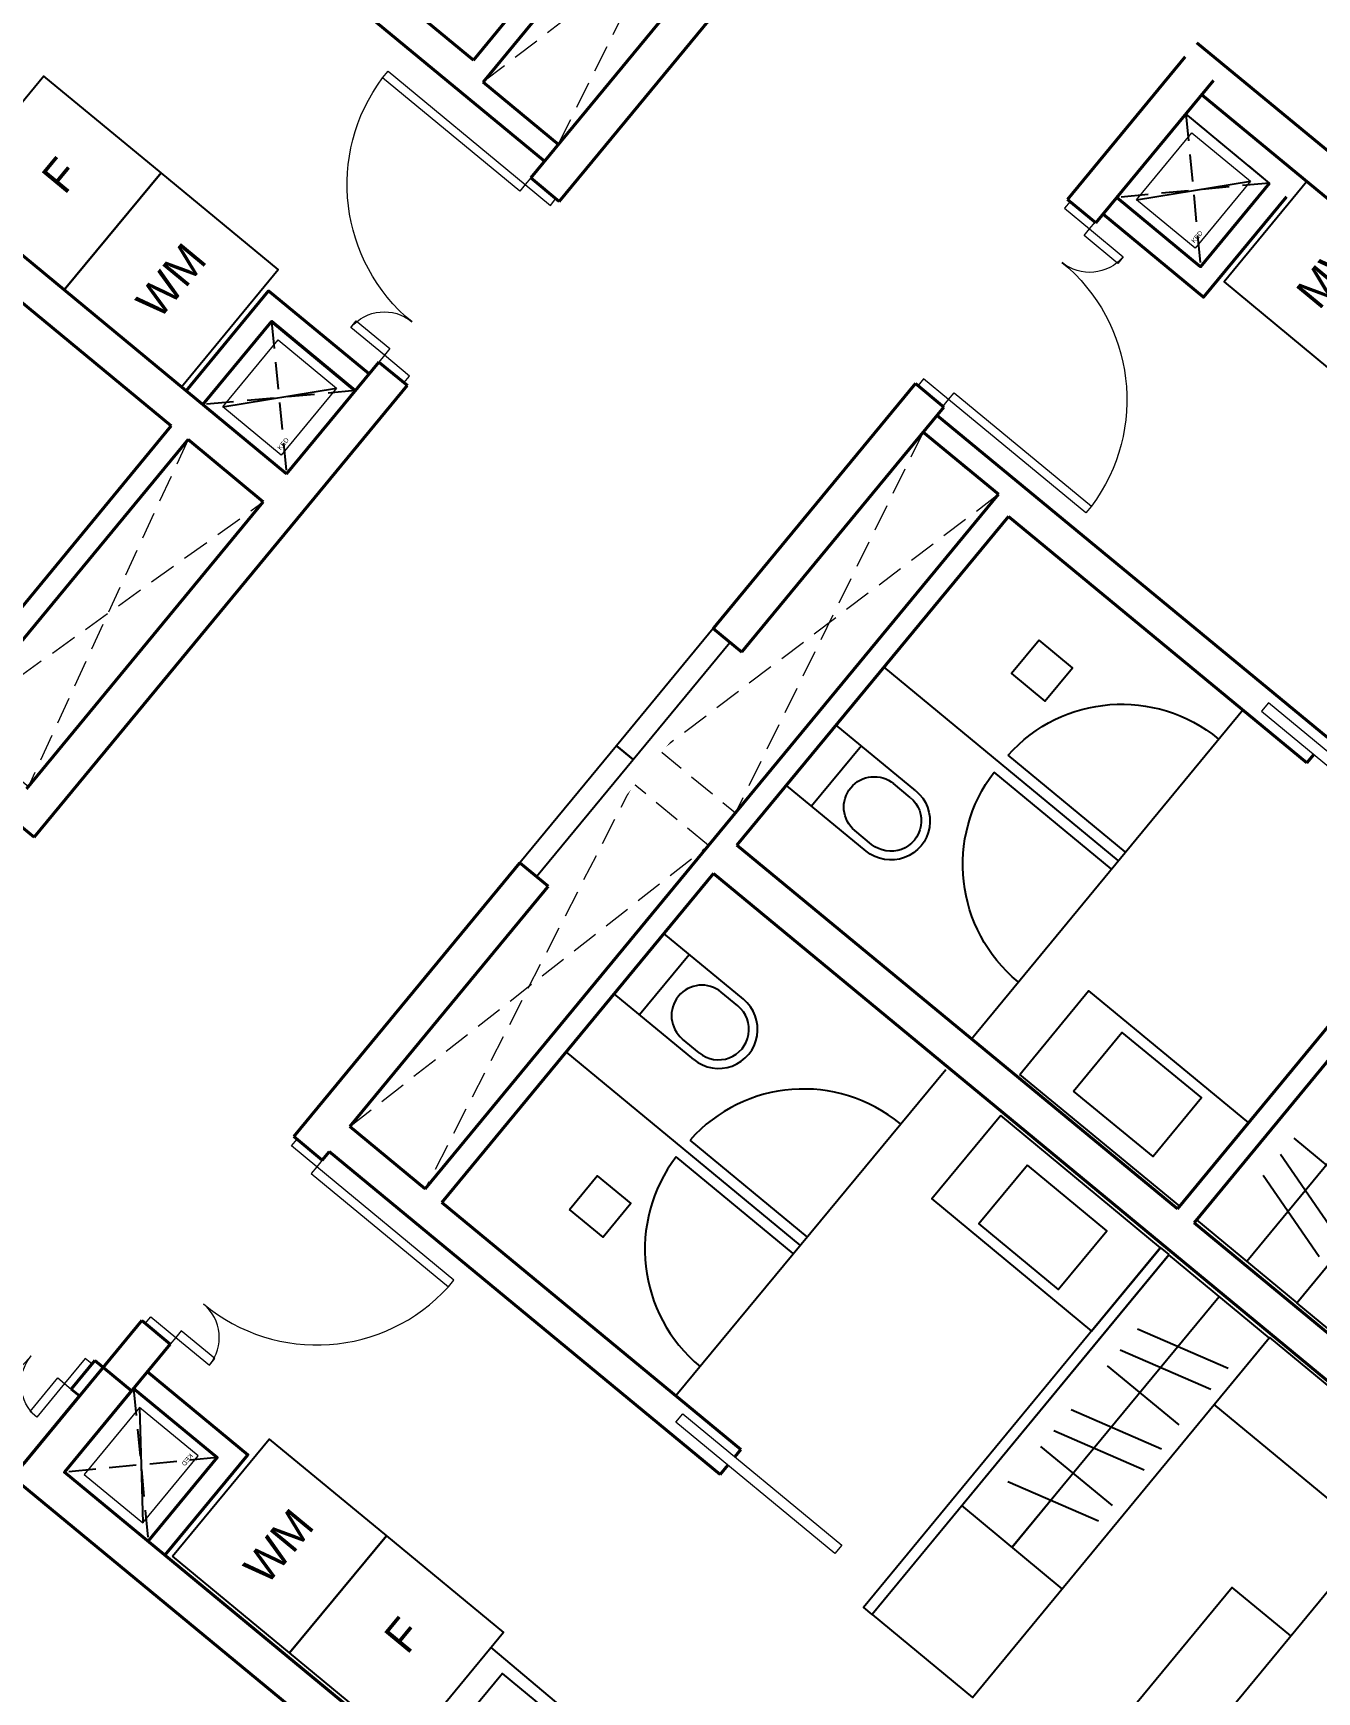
# Model space of a CAD drawing. Header units: millimetres. Extents: x -361702973 to 361248309, y -278557090 to 278849308.
# Drawn here: x 70681 to 76596, y 76358 to 83999 of the extents above; entities that cross this region are included whole.
import ezdxf

# ---------------------------------------------------------------- set-up
doc = ezdxf.new("R2010")
doc.units = ezdxf.units.MM
doc.header["$MEASUREMENT"] = 0
doc.set_wipeout_variables(frame=1)
doc.linetypes.add('HIDDEN', pattern=[0.375, 0.25, -0.125])
for name, color, linetype in [('A-ANNO-DIMS', 50, 'Continuous'), ('A-ANNO-ROOM', 50, 'Continuous'), ('A-FLOR-STRS', 1, 'Continuous'), ('A-FURNITURE', 251, 'Continuous'), ('A-UNIT', 1, 'Continuous'), ('IDEA - dim', 251, 'Continuous'), ('KT-Net manh', 139, 'Continuous'), ('MEP-M-DUCT-15', 6, 'Continuous'), ('MEP-M-DUCT-25', 7, 'Continuous'), ('SPE-MEP-General', 170, 'Continuous'), ('trục hút mùi', 21, 'Continuous')]:
    doc.layers.add(name, color=color, linetype=linetype)
for name, color, linetype, lineweight in [('KT-lomo nuoc', 3, 'HIDDEN', 5), ('KT-Net cat', 1, 'Continuous', 40), ('KT-Net cua', 87, 'Continuous', 9), ('SPE-MEP-HVAC', 140, 'Continuous', 0), ('SPE-MEP-M-WALL OPENING', 81, 'Continuous', 0)]:
    doc.layers.add(name, color=color, linetype=linetype, lineweight=lineweight)
doc.styles.add('220126_HDN_HBA typical plan$0$210902_YS plan 330pm ver13$0$01 Level 1$0$CENTURY GOTHIC', font='GOTHIC.TTF')
doc.styles.add('220126_HDN_HBA typical plan$0$211210_HDN_HBA_TYPICAL PLAN CORE OPT 1$0$HBA-Text', font='GOTHIC.TTF')
doc.styles.get("Standard").update_dxf_attribs({"font": 'arial.ttf'})

# ---------------------------------------------------------------- blocks, each defined once
blk = doc.blocks.new('A$C21AF0CCA')
at = {"layer": 'A-ANNO-ROOM', "insert": (1197.56892258345, 814.6835720778872), "char_height": 600, "attachment_point": 2, "rotation": 0.10542954816276216, "style": '220126_HDN_HBA typical plan$0$211210_HDN_HBA_TYPICAL PLAN CORE OPT 1$0$HBA-Text'}
blk.add_mtext_dynamic_manual_height_columns('A2a+', width=722857412.8743668, gutter_width=9765.624999999996, heights=[0], dxfattribs=at)
blk = doc.blocks.new('*U325')
at = {"layer": 'KT-lomo nuoc', "ltscale": 500}
for p, q in [((286.5388147618742, 346.9712609546762), (1310.815441359839, -1082.489263930531)), ((1597.354256121714, -735.508705923516), (1.734723475976807e-18, -0.009297052340116354))]:
    blk.add_line(p, q, dxfattribs=at)
blk.add_lwpolyline([(286.5388147618742, 346.9712609546762), (1597.354256121714, -735.508705923516), (1310.815441359839, -1082.489263930531), (1.734723475976807e-18, -0.009297052340116354)], close=True, dxfattribs=at)
blk = doc.blocks.new('EEWQEQEWQE')
at = {"layer": 'KT-Net cat'}
for p, q in [((2157956.125768435, -1819457.601133068, 1.52785698232679e-08), (2157956.116777371, -1827379.845357071, 1.527856931312368e-08)), ((2156141.997408668, -1827379.844898239, 1.660053915393588e-08), (2157956.116777371, -1827379.845357071, 1.660053929537682e-08)), ((2156241.997383375, -1827479.844923531, 1.660053915529113e-08), (2157956.116663879, -1827479.84535707, 1.660053928893259e-08)), ((2157956.116663879, -1827479.84535707, 1.527856930667945e-08), (2157956.116153168, -1827929.84535707, 1.527856927770415e-08)), ((2156092.98929097, -1827929.844885844, 1.66005391147013e-08), (2156092.978474443, -1828100.020747343, 7.86779265553956e-09)), ((2156241.99726956, -1827929.844923531, 1.660053912631582e-08), (2157956.116153168, -1827929.84535707, 1.666628604497413e-08)), ((2158041.375783846, -1828100.144589173), (2156092.978474443, -1828100.020747343, 7.867792655532783e-09))]:
    blk.add_line(p, q, dxfattribs=at)
at = {"layer": 'KT-lomo nuoc', "linetype": 'HIDDEN', "xscale": -0.9999999999999999, "rotation": 320.4521013224544}
blk.add_blockref('*U325', (2157956.116153168, -1827929.84535707, 1.666628604497413e-08), dxfattribs=at)
blk = doc.blocks.new('*U28')
at = {"color": 0}
for points in [[(-1100, -150), (-1100, 0), (-1060, 0), (-1060, -150)], [(-40, -150), (-40, 0), (0, 0), (0, -150)], [(-1020, -150), (-1060, -150), (-1060, -350.9565185792744), (-1020, -350.9565185792744)], [(-40, -150), (-80, -150), (-80, -970), (-40, -970)]]:
    blk.add_lwpolyline(points, close=True, dxfattribs=at)
for centre, radius, start, end in [((-1060.538708044109, -150.4191404617477), 200.5381016879552, 270.1539145637665, 0.05069369801717966), ((-41.53932015914406, -152.4398411269907), 818.4643164306439, 179.8292010983319, 267.3066065333389)]:
    blk.add_arc(centre, radius, start, end, dxfattribs=at)
blk = doc.blocks.new('Condo-2BR corner 2')
at = {"layer": 'KT-Net cat'}
for p, q in [((-8451.368695830868, -199.9765374734525), (-8501.364204146172, -199.9756290093319)), ((-8451.368695830897, -199.9765374734889), (-8451.358503447525, -369.9776840362501))]:
    blk.add_line(p, q, dxfattribs=at)
at = {"layer": 'KT-Net cat', "elevation": 1.655654810141796e-08}
blk.add_lwpolyline([(-8501.364204146172, -199.9756290093319), (-8501.373716370523, 285.1521434799834), (-17401.34717227634, 284.9999906503108), (-17401.34897449086, 114.9999905889672), (-8671.371177292109, 115.3875224804324), (-8671.36460769907, -369.9738304328312), (-8451.358503447525, -369.9776840362501)], dxfattribs=at)
at = {"layer": 'KT-Net cua', "xscale": -0.9999999999999992, "rotation": 179.9999999999998}
blk.add_blockref('*U28', (-7351.364199428557, -349.9730863234545), dxfattribs=at)
blk = doc.blocks.new('qweewe')
for p, q in [((-226617.649540008, -3043559.718917042, 0.0008727778800783348), (-226617.6495399146, -3043199.718917044, 0.0008727778800783348)), ((-226142.6495399146, -3043199.718917163, 0.0008727778800783348), (-226617.6495399146, -3043199.718917044, 0.0008727778800783348)), ((-226467.6495400079, -3043559.718917079, 0.0008727778800783348), (-226467.6495399145, -3043199.718917081, 0.0008727778800783348)), ((-226142.649539925, -3043239.718917165, 0.0008727778800783348), (-226242.649539925, -3043239.718917139, 0.0008727778800783348)), ((-226142.6495399976, -3043519.718917165, 0.0008727778800783348), (-226242.6495399976, -3043519.718917141, 0.0008727778800783348)), ((-226142.649540008, -3043559.718917165, 0.0008727778800783348), (-226617.649540008, -3043559.718917042, 0.0008727778800783348))]:
    blk.add_line(p, q)
for centre, radius, start, end in [((-226242.6495399613, -3043379.718917141, 0.0008727778800783348), 139.9999999999927, 89.99999998332474, 269.9999999833247), ((-226142.6495399613, -3043379.718917165, 0.0008727778800783348), 179.9999999999927, 269.9999999833247, 89.99999998332474), ((-226142.6495399613, -3043379.718917165, 0.0008727778800783348), 139.9999999999927, 269.9999999833247, 89.99999998332474)]:
    blk.add_arc(centre, radius, start, end)
blk = doc.blocks.new('BEDH-1')
for p, q in [((475, -1.054711873393899e-13), (-475, 1.054711873393899e-13)), ((-475, 1.054711873393899e-13), (-475.0000000000002, -1050)), ((-381.8394731497392, -27.72451273631296), (-381.8394731497393, -215.2726866770535)), ((-20.94842891092413, -27.72451273631304), (-381.8394731497392, -27.72451273631296)), ((-20.94842891092416, -169.6087834425271), (-20.94842891092413, -27.72451273631304)), ((379.7956140944734, -27.72451273631313), (52.11540216114371, -27.72451273631306)), ((52.11540216114371, -27.72451273631306), (52.11540216114368, -169.6087834425271)), ((379.7956140944734, -169.6087834425271), (379.7956140944734, -27.72451273631313)), ((474.9999999999998, -1050), (475, -1.054711873393899e-13)), ((-162.6479800441303, -169.608783442527), (-475.0000000000001, -498.4003835124894)), ((474.9999999999999, -169.6087834425272), (-162.6479800441303, -169.608783442527)), ((-162.6479800441303, -169.608783442527), (-162.6479800441303, -498.4003835124894)), ((-206.9290897110478, -215.2726866770535), (-381.8394731497393, -215.2726866770535)), ((-475.0000000000001, -498.4003835124894), (-162.6479800441303, -498.4003835124894)), ((-475.0000000000002, -1050), (474.9999999999998, -1050))]:
    blk.add_line(p, q)
blk = doc.blocks.new('*U320')
at = {"layer": 'KT-lomo nuoc', "ltscale": 500}
for p, q in [((286.5388147618742, 346.9712609546762), (1580.689208698629, -1305.3527865231)), ((1867.228023460504, -958.3722285160849), (1.734723475976807e-18, -0.009297052340116354))]:
    blk.add_line(p, q, dxfattribs=at)
blk.add_lwpolyline([(286.5388147618742, 346.9712609546762), (1867.228023460504, -958.3722285160849), (1580.689208698629, -1305.3527865231), (1.734723475976807e-18, -0.009297052340116354)], close=True, dxfattribs=at)
blk = doc.blocks.new('Studio 3')
at = {"layer": 'A-FURNITURE'}
for p, q in [((3639.000069252943, 1079.828248374048, -0.05237326279901584), (2560.658250161039, 1970.455550737563, 0.02214853821325413)), ((4309.334154955839, 1887.616834864952, 0.01747650434330921), (3065.887461857666, 385.932748776162, -0.0238340840388746)), ((3670.389756744524, 1118.908909873571, 0.004673047177861271), (3130.998224044015, 1564.365725346492, 0.004673047177861271)), ((3606.712445333396, 1041.80378675391, 0.00466843577380938), (3067.32091263475, 1487.260602230788, 0.00466843577380938)), ((4614.310725038871, -310.9880377618829, 0.0547902118369289), (5568.706716535613, 843.974341165158, 0.05479021183692888)), ((5193.431776342914, 694.6634640828706, -0.09507556690104277), (5610.194782050326, 513.200661516632, -0.0950755669010428)), ((5113.529430631548, 597.9164823652245, -0.09507556690104277), (5530.292436331511, 416.4536797996843, -0.09507556690104277)), ((5052.915433498099, 524.5241279905895, -0.0950755669010428), (5383.102954564616, 251.8256211053813, -0.0950755669010428)), ((4886.52457710728, 323.0555353498785, -0.09507556690104277), (5303.287582812831, 141.5927327822428, -0.09507556690104277)), ((4746.008234258741, 152.9161992612062, -0.09507556690104277), (5076.19575532712, -119.7823076263303, -0.09507556690104277)), ((4806.622231390327, 226.3085536356084, -0.0950755669010428), (5223.385237095878, 44.84575106785633, -0.09507556690104277)), ((4595.478364080191, -8.968575864215381, -0.0950755669010428), (5012.241369774565, -190.4313784288242, -0.0950755669010428)), ((4614.623355777934, -311.2462328688707, 0.05479021183696112), (4870.742954228073, -1.130852482630871, 0.05479021183692888)), ((4845.930675396696, -502.2780502284877, 0.05479021183692888), (4382.690774682909, -119.6980252977228, 0.05479021183692888)), ((3598.069056417793, -1934.705516425194, 0.07198126380273795), (2214.108562774956, -773.5803380280267, 0.0004487825422765379))]:
    blk.add_line(p, q, dxfattribs=at)
for points in [[(4563.358570473269, 1677.827916912152), (4244.973420986906, 1293.594651180203), (4980.798263380304, 684.3060694853775), (5299.183412862942, 1068.539335215581)], [(4685.04902276583, 1448.548982180771), (4461.808229302987, 1178.987211495638), (4827.642060764134, 876.017563384492), (5050.882854221389, 1145.579334073002)], [(5337.872326498851, 1036.865778874257), (5299.320299394429, 1068.705081726424), (3930.211059024557, -589.0553597592516), (3968.763086130843, -620.8946626099059)]]:
    blk.add_lwpolyline(points, close=True, dxfattribs=at)
for points, elevation in [([(2575.759994886612, 1244.63325572398), (2703.117206286435, 1398.841364149353), (2857.325314713438, 1271.484152745572), (2729.96810330989, 1117.276044321479)], -0.002352590581706358), ([(5337.395926410332, 1035.011564167449), (3969.380158731714, -621.4017503722571), (4432.001738986, -1003.476196390111), (5800.017506664619, 652.9371181563474)], 0.05479021183692888), ([(6533.669431677088, 49.3713756124489), (6278.953421315178, -259.0435301107354), (5546.452475808561, 345.9161626884015), (5801.168486166745, 654.331068401807)], 0.05479021183692888), ([(746.0522907692939, -352.6083440365037), (1191.802530677989, 187.120035445434), (1731.530910162255, -258.6302044636104), (1285.78067025356, -798.3585839455482)], -0.04131058838218386), ([(1285.78067025356, -798.358583947178), (1731.530910162255, -258.6302044626791), (2271.259289646521, -704.3804443717236), (1825.509049734101, -1244.108823853894)], -0.04131058838218381)]:
    blk.add_lwpolyline(points, close=True, dxfattribs=dict(at, elevation=elevation))
at = {"layer": 'A-FURNITURE', "elevation": 0.05479021183692888}
blk.add_lwpolyline([(5898.907019326463, -719.2087733448716), (5629.042828869075, -496.333654255257), (4482.827931439504, -1884.20663436281), (6487.533346181735, -3539.850376101676), (7633.748243613169, -2151.977395993774), (7363.884053235874, -1929.10227697168)], dxfattribs=at)
at = {"layer": 'A-FURNITURE', "ltscale": 5, "elevation": 0.0002401809566752178}
blk.add_lwpolyline([(2399.383223701268, -1690.539050860563), (2736.879833919927, -1281.88756353769), (2266.545103225857, -893.4480687598698), (1929.048493007198, -1302.099556082743)], close=True, dxfattribs=at)
at = {"layer": 'A-FURNITURE'}
for centre, start, end in [((3654.470428889414, 1099.632629096042, 0.004673047177861271), 50.4483825033746, 138.401669530761), ((3622.631773680245, 1061.080068178941, 0.004668435773809378), 142.4950957509348, 230.4483825033745)]:
    blk.add_arc(centre, 699.9999999999998, start, end, dxfattribs=at)
at = {"layer": 'KT-Net cat'}
for p, q in [((2868.94359372012, 3207.493818043207, -4.846186035671921e-09), (1563.478012627893, 1626.71612120379, -4.846186195523979e-09)), ((3238.899279261997, 2791.732118586369, -4.846186077718637e-09), (1987.553291492601, 1276.487398890022, -4.846186230936732e-09)), ((10471.49907322574, -3181.220379230916, -4.846186681700561e-09), (3238.899279261997, 2791.732118586369, -4.846186077718637e-09)), ((1563.184794185596, 1626.958279908926, -4.846186195496874e-09), (1910.448695335392, 1340.165348401584, -4.846186224499282e-09)), ((1436.137242771365, 1472.520214545599, -4.846186211116162e-09), (1305.060322063626, 1580.773866444884, -4.84618620016572e-09)), ((1467.844720220222, 1510.914542132756, -4.846186207233362e-09), (1436.137242771365, 1472.520214545599, -4.846186211116162e-09)), ((3268.984307954408, 23.65806866396451, -4.846186357625756e-09), (1467.809767010331, 1510.943404075515, -4.846186207226586e-09)), ((1987.553291492601, 1276.487398890022, -4.846186230936732e-09), (3364.502216449007, 139.3141499096528, -4.846186345929925e-09)), ((604.6428063772619, 732.5903344614198, -4.846186285932888e-09), (63.46835445234319, 77.28657456714427, -4.846186352197969e-09)), ((735.722896776977, 624.3340627001016, -4.84618629688333e-09), (604.6428063772619, 732.5903344614198, -4.846186285932888e-09)), ((735.722354864818, 624.3399212137447, -4.84618629688333e-09), (248.5367587653454, 34.41082948603434, -4.846186356534778e-09)), ((3364.502216449007, 139.3141499096528, -0.04131058838218381), (3336.804922054347, 105.778610687179, -0.04131058838218381)), ((248.5367587653454, 34.41082948603434, -4.846186356534778e-09), (6975.983189928287, -5522.444708058261, -4.846186918442883e-09)), ((3304.965619201597, 67.22658358089393, -0.04131058838218397), (3268.984307954408, 23.65806866396451, -0.04131058838218397))]:
    blk.add_line(p, q, dxfattribs=at)
for points, elevation in [([(2737.864045232593, 3315.744231290882), (1305.060349900858, 1580.773843458446)], -4.890126305617718e-09), ([(3215.918869128422, 2920.948606505233), (1910.448695335392, 1340.165348401584)], -4.890126329947906e-09)]:
    blk.add_lwpolyline(points, dxfattribs=dict(at, elevation=elevation))
at = {"layer": 'KT-Net cua', "elevation": -0.0513650222644828}
blk.add_lwpolyline([(3065.438862112176, 265.0466603007517), (3097.278164963063, 303.5986874082009), (3829.76667998248, -301.3480667602853), (3797.927377127868, -339.9000938627287)], close=True, dxfattribs=at)
at = {"layer": 'A-FURNITURE', "rotation": 320.4483825675622}
blk.add_blockref('qweewe', (2115572.35853327, 2204674.365775432, -0.0008727827260107221), dxfattribs=at)
at = {"layer": 'A-FURNITURE', "xscale": -2, "yscale": 2, "zscale": 2, "rotation": 320.4470323173974}
blk.add_blockref('BEDH-1', (7266.153680991381, -555.5810563538689, 0.05479021183692888), dxfattribs=at)
at = {"layer": 'KT-lomo nuoc', "linetype": 'HIDDEN', "xscale": -0.9999999999999999, "rotation": 10.89765347559021}
blk.add_blockref('*U320', (3215.918869128422, 2920.948606505233, -4.890126170100036e-09), dxfattribs=at)
at = {"layer": 'KT-Net cua', "rotation": 50.44742079276701}
blk.add_blockref('*U28', (1320.481161453237, 1568.038123097562, -4.846155253986398e-09), dxfattribs=at)
at = {"layer": 'A-FURNITURE', "char_height": 149.9999999999999, "width": 310.8634934604632, "attachment_point": 4, "rotation": 50.447420792767, "style": '220126_HDN_HBA typical plan$0$210902_YS plan 330pm ver13$0$01 Level 1$0$CENTURY GOTHIC'}
for s, insert in [('WM', (1121.600974509493, -444.3689576538745, 0.0004487825422765033)), ('F', (1769.287062929943, -762.7783173474018, 0.04175937092446036))]:
    blk.add_mtext(s, dxfattribs=dict(at, insert=insert))
blk = doc.blocks.new('condotel studio')
at = {"layer": 'KT-Net cat'}
blk.add_line((-42950.50387506986, 13507.98177930342, -0.04131057662784982), (-42950.50387507548, 3407.981778516885, -0.04131057662785046), dxfattribs=at)
blk = doc.blocks.new('*U318')
at = {"layer": 'KT-lomo nuoc', "ltscale": 500}
for p, q in [((1209.830551216802, 1465.019725643951), (346.9805580070166, -286.5481118142145)), ((1556.811109223819, 1178.480910882076), (1.734723475976807e-18, -0.009297052340116354))]:
    blk.add_line(p, q, dxfattribs=at)
blk.add_lwpolyline([(1209.830551216802, 1465.019725643951), (1556.811109223819, 1178.480910882076), (346.9805580070166, -286.5481118142145), (1.734723475976807e-18, -0.009297052340116354)], close=True, dxfattribs=at)
blk = doc.blocks.new('Condo-Studio')
at = {"layer": 'A-FURNITURE'}
for p, q in [((3149.853309312341, -2123.582200206612, -0.07462600999380699), (3149.876082952978, -724.3200364990262, -8.360970926702314e-07)), ((3099.974599087116, -2122.900580145331, -0.01758431142098188), (3099.962856286758, -1423.347151255301, -0.01758431142098188)), ((3199.974599070294, -2122.898901529705, -0.01757970001693), (3199.962856271784, -1423.345472641311, -0.01757970001692999)), ((4214.708270627627, -2126.067855971276, -0.004455071308115499), (2249.881629637908, -2123.55212387244, -0.04608683123366587)), ((3622.055470394, -3562.281302152252, -0.09507556690104278), (3622.052675426035, -3990.519874351179, -0.09507556690104274)), ((3717.242099333584, -3562.281923407594, -0.09507556690104281), (3842.715792777046, -3999.176079791032, -0.09507556690104281)), ((3842.718644244625, -3562.282742338226, -0.09507556690104275), (3968.192337680579, -3999.176898738311, -0.09507556690104269)), ((2698.54435427484, -3756.141787579305, 0.05479021183692887), (4196.813233304754, -3756.555850990226, 0.05479021183692889))]:
    blk.add_line(p, q, dxfattribs=at)
for points, elevation in [([(184.9015946231957, -802.3648387361754), (784.6043185832386, -802.3640897028963), (784.6043185834133, -1502.364089702976), (184.9015946213913, -1502.364838736212)], 2.467791300476263e-08), ([(2599.882937895323, -1196.194278490118), (2799.882937895454, -1196.194278484676), (2799.882937893562, -1396.194278484465), (2599.88293789365, -1396.194278482646)], 0.008810874734167404), ([(4196.815191308124, -3456.556013988316), (2098.520004658465, -3456.541670776343), (2098.5160886464, -4056.541344776095), (4196.811275303509, -4056.555687984524)], 0.05479021183692889), ([(4198.616934517355, -5006.573315316949), (3798.616934511781, -5006.571256347022), (3798.618995161669, -4056.553432788773), (4198.618995159777, -4056.555491767969)], 0.05479021183692889)]:
    blk.add_lwpolyline(points, close=True, dxfattribs=dict(at, elevation=elevation))
for points in [[(4199.556455707265, -2401.119672759873), (3700.553806239855, -2400.306200755193), (3699.330607945361, -3355.643459654879), (4198.333257407197, -3356.456931661436)], [(4100.263884863089, -2640.94957386663), (3750.264206422638, -2640.475048520966), (3749.620207756976, -3115.474611879814), (4099.619886197266, -3115.949137208387)]]:
    blk.add_lwpolyline(points, close=True, dxfattribs=at)
for centre, start, end in [((3124.974599891764, -2122.900160456134, -0.01758431142098187), 92.04767493956143, 180.000961778097), ((3174.974599072419, -2122.899321178054, -0.01757970001692998), 0.0009617780969603582, 87.95424866653241)]:
    blk.add_arc(centre, 699.9999999999991, start, end, dxfattribs=at)
at = {"layer": 'KT-Net cat'}
for p, q in [((99.96137770837231, -3.94236908476887, 2.310388426477041e-07), (950.9219559742778, -3.94870998521219, -3.468833107420007e-08)), ((950.9219559742778, -3.94870998521219, -3.468833107418652e-08), (950.920689225648, -173.9487099804246, -2.009237896978588e-08)), ((2050.922649075917, -3.982318368754932, -4.846257388378869e-09), (2050.914255511278, -173.9823182324617, -4.8493015077449e-09)), ((2050.922649075917, -3.982318368754932, -4.846257388378869e-09), (4299.523825290293, -4.028362341065076, 2.310419326565031e-07)), ((99.96011095985887, -173.9423690800031, 2.30840304729326e-07), (950.9206892257207, -173.9487099804828, -3.488686899256473e-08)), ((184.9103592452884, -173.9430020836007, 2.492790089293409e-08), (184.8363658395538, -10103.99572001938, 2.360592906961074e-08)), ((2050.914255511263, -173.9823182324981, -5.045310653691102e-09), (4299.520344248231, -174.0283623053838, 2.308433947364986e-07)), ((2100.901296762138, -173.9833418029812, 1.010203594046914e-08), (2099.802070688878, -2506.607214694282, 1.010203612239826e-08)), ((2200.632670810359, -623.9853840686555, 1.013623714829362e-08), (2200.844728885946, -173.9853883164833, 1.010203593266966e-08)), ((2200.632670810359, -623.9853840686555, 1.013623714829362e-08), (4299.511129725099, -624.028362211131, 2.303178531835211e-07)), ((2249.745492421178, -2506.608331996911, 1.010203611070249e-08), (2250.585535483508, -723.98640696027, 1.010203597164673e-08)), ((2250.585535483508, -723.98640696027, 1.01020359716535e-08), (4214.722250214749, -724.0266260340795, 2.308463447160401e-07)), ((4214.722250214632, -724.0266260340723, -4.846220173972831e-09), (4214.702640082149, -3355.742903993712, -4.846220004796635e-09)), ((2199.884963642005, -2506.607960456589, -0.04132212397764141), (2249.745492421178, -2506.608331996911, -0.04132212397764141)), ((4214.701894935977, -3455.742903994193, -4.846219998359132e-09), (4214.652355512022, -10104.02574768642, -4.846219570980241e-09))]:
    blk.add_line(p, q, dxfattribs=at)
blk.add_lwpolyline([(4214.702640082149, -3355.742903993712), (2098.518419224463, -3355.742976370362), (2098.518046651472, -3455.742976361165), (4214.701894935977, -3455.742903994193)], dxfattribs=at)
at = {"layer": 'KT-Net cua', "elevation": -0.05136502226448284}
blk.add_lwpolyline([(2149.884963638397, -2195.088882012031), (2199.884963638411, -2195.088882013872), (2199.884963642151, -3145.088882017553), (2149.884963644043, -3145.088882011849)], close=True, dxfattribs=at)
at = {"layer": 'A-FURNITURE', "rotation": 270.000961774795}
blk.add_blockref('qweewe', (3047060.304059576, -227291.2674839692, -0.0008739682168315986), dxfattribs=at)
at = {"layer": 'KT-lomo nuoc', "linetype": 'HIDDEN', "rotation": 129.5500000320546}
blk.add_blockref('*U318', (4104.855718532723, -624.0243763071412, 2.098976412249411e-07), dxfattribs=at)
at = {"layer": 'KT-Net cua'}
blk.add_blockref('*U28', (2050.920726755372, -18.91214699777629, -5.148662824771049e-09), dxfattribs=at)
at = {"layer": 'A-FURNITURE', "insert": (252.9973308479821, -1150.359229739377, 0.03149109875143219), "char_height": 149.9999999999997, "width": 310.8634934604629, "attachment_point": 4, "style": '220126_HDN_HBA typical plan$0$210902_YS plan 330pm ver13$0$01 Level 1$0$CENTURY GOTHIC'}
blk.add_mtext('WM', dxfattribs=at)
blk = doc.blocks.new('*U99')
at = {"color": 0}
blk.add_lwpolyline([(-2.91038304567337e-11, 0), (399.9999999999709, -9.701276818911232e-12), (399.9999999999709, 349.9999999999903), (-2.91038304567337e-11, 350)], close=True, dxfattribs=at)
at = {"layer": 'MEP-M-DUCT-15'}
for points in [[(50, 50), (50, 299.9999999999709), (149.9999999999709, 200), (50, 50)], [(349.9999999999709, 299.9999999999612), (50, 299.9999999999709), (149.9999999999709, 200), (349.9999999999709, 299.9999999999612)]]:
    blk.add_solid(points, dxfattribs=at)
at = {"layer": 'MEP-M-DUCT-25'}
blk.add_line((-2.91038304567337e-11, -2.91038304567337e-11), (399.9999999999709, 349.9999999999612), dxfattribs=at)
blk = doc.blocks.new('A$C3AE13516')
at = {"layer": 'SPE-MEP-General'}
blk.add_lwpolyline([(1.164153218269348e-10, -499.9999999996919), (500.0000000001164, -499.9999999999097), (499.9999999998836, -2.551132638473064e-10), (0, 6.45741238258779e-11)], close=True, dxfattribs=at)
at = {"layer": 'SPE-MEP-M-WALL OPENING', "color": 1, "extrusion": (-1.429368098491632e-21, 0, -1), "zscale": -1, "rotation": 180.0104958576382}
blk.add_blockref('*U99', (-49.99989876055042, -76.76334756255255), dxfattribs=at)
at = {"layer": 'SPE-MEP-M-WALL OPENING', "color": 1, "insert": (64.64127082942287, -410.7896422147874, 1.163083540589582e-07), "char_height": 21.77335910446063, "attachment_point": 7, "rotation": 359.9790082847188}
blk.add_mtext_dynamic_manual_height_columns('KED', width=18.10155403055251, gutter_width=108866.7955223031, heights=[0], dxfattribs=at)
blk = doc.blocks.new('shaft-1')
at = {"layer": 'SPE-MEP-HVAC', "color": 1, "extrusion": (4.664132666824626e-07, -7.508817581680923e-07, 0.9999999999996094), "rotation": 359.9766598387636}
blk.add_blockref('A$C3AE13516', (-125918.7399018837, 15977.98960745333, -0.05873322322250092), dxfattribs=at)
at = {"layer": 'SPE-MEP-HVAC', "color": 1, "extrusion": (-4.665600208502869e-07, 7.507361886701257e-07, -0.9999999999996094), "zscale": -1, "rotation": 0.005456199042857623}
blk.add_blockref('A$C3AE13516', (129617.389048175, 13337.9937279691, 0.06070818095407492), dxfattribs=at)
at = {"layer": 'SPE-MEP-HVAC', "color": 1, "extrusion": (4.665658574306158e-07, -7.506917510069328e-07, 0.9999999999996094), "rotation": 9.551683697831744e-07}
blk.add_blockref('A$C3AE13516', (-122502.1753628049, 13338.12813185909, -0.05692190769537525), dxfattribs=at)
blk = doc.blocks.new('*U326')
at = {"layer": 'KT-lomo nuoc', "ltscale": 500}
for p, q in [((286.5388147618742, 346.9712609546762), (1503.224846253363, -1241.382209241067)), ((1789.763661015238, -894.4016512340514), (1.734723475976807e-18, -0.009297052340116354))]:
    blk.add_line(p, q, dxfattribs=at)
blk.add_lwpolyline([(286.5388147618742, 346.9712609546762), (1789.763661015238, -894.4016512340514), (1503.224846253363, -1241.382209241067), (1.734723475976807e-18, -0.009297052340116354)], close=True, dxfattribs=at)
blk = doc.blocks.new('Studio -H3')
at = {"layer": 'A-FURNITURE'}
for points, elevation in [([(3946.06999992457, -8727.397079525806), (4391.811017480388, -8187.661083628132), (3852.075021582365, -7741.920066071616), (3406.334004028409, -8281.656061971618)], -4.890125866177075e-09), ([(4485.80599582073, -9173.138097081392), (4931.547013374686, -8633.40210118395), (4391.811017476663, -8187.661083627434), (3946.069999922707, -8727.397079524875)], -4.890125911250143e-09)]:
    blk.add_lwpolyline(points, close=True, dxfattribs=dict(at, elevation=elevation))
at = {"layer": 'KT-Net cat'}
for p, q in [((4970.485922314168, -9573.892321721418, -4.846185891398493e-09), (-1620.836646994052, -4126.012826899474, -4.84618534051537e-09)), ((7038.994704513694, -6202.374663279101, -4.846185549170078e-09), (5830.813220706623, -7668.164508358866, -4.846185697394067e-09)), ((7116.10035660502, -6266.05140397232, -4.846185555614305e-09), (5876.116306761309, -7770.424755726184, -4.846185707734645e-09)), ((5830.813220706623, -7668.164508358866, -4.846185697394067e-09), (4493.439226207265, -6563.690541927412, -4.846185587008734e-09)), ((7463.075791016163, -6552.596737091662, -4.846185584589608e-09), (6095.88315458587, -8211.30208029272, -4.846185752315684e-09)), ((6226.906106220558, -8319.507395197405), (7723.029745895299, -6507.892048765963, -4.846185581364106e-09)), ((4397.923006598721, -6679.348018090939, -4.846185598704565e-09), (6159.485212096217, -8134.138797065592, -4.84618574581047e-09)), ((5876.116306761309, -7770.424755726184, -4.846185707734645e-09), (6223.089225477714, -8056.973140936519, -4.846185738010992e-09)), ((6095.883154585899, -8211.30208029272, -4.846185752315684e-09), (6226.891325183184, -8319.495188278263, -1.660051962540154e-08)), ((5395.380558244156, -9059.41533890809, -4.846185839377119e-09), (4970.485922314168, -9573.892321721418, -4.846185891398493e-09)), ((5527.307538712397, -9168.367246095673, -4.846185850395323e-09), (5395.380558244156, -9059.41533890809, -4.846185839377119e-09)), ((5526.457576768647, -9167.668815594632, -4.846185850320784e-09), (5048.577244336455, -9746.302695114922, -4.84618590883382e-09))]:
    blk.add_line(p, q, dxfattribs=at)
at = {"layer": 'KT-lomo nuoc', "linetype": 'HIDDEN', "xscale": -0.9999999999999999, "rotation": 10.89765347559021}
blk.add_blockref('*U326', (7463.07542264901, -6552.597184002036, -4.846185584589653e-09), dxfattribs=at)
at = {"layer": 'KT-Net cua', "xscale": -0.9999999999999984, "rotation": 230.4483998002983}
blk.add_blockref('*U28', (6211.488132378727, -8306.775081276777, -4.846154448037937e-09), dxfattribs=at)
at = {"layer": 'A-FURNITURE', "char_height": 149.9999999999999, "width": 310.8634934604632, "attachment_point": 4, "rotation": 50.44839980029826, "style": '220126_HDN_HBA typical plan$0$210902_YS plan 330pm ver13$0$01 Level 1$0$CENTURY GOTHIC'}
for s, insert in [('F', (3889.614620915323, -8245.881578931527, 0.04108537600837041)), ('WM', (4324.711951764941, -8821.70455707662, -0.0002252123738133923))]:
    blk.add_mtext(s, dxfattribs=dict(at, insert=insert))
blk = doc.blocks.new('CUATRUCKT')
at = {"color": 18, "true_color": 0x000000}
blk.add_wipeout([(-91572.96128338002, 101761.32272071688), (-91719.45467830324, 101882.30235377784), (-92610.93605435552, 100802.82981764272), (-92464.43553772937, 100681.84388162506)], dxfattribs=at).dxf.layer = 'KT-Net manh'
at = {"layer": 'IDEA - dim', "extrusion": (-2.170903207655649e-05, 4.225651820573034e-05, 0.9999999988715524)}
for points, elevation in [([(-92103.51492872018, 101291.6281408479), (-92026.40937070768, 101227.9513560391), (-91580.67187704587, 101767.6902621262), (-91657.77743505833, 101831.367046935)], 6.288476006000584), ([(-92549.25142793536, 100751.8884136692), (-92472.14586992285, 100688.2116288604), (-92026.40837626104, 101227.9505349474), (-92103.51393427352, 101291.6273197563)], 6.275344992351053)]:
    blk.add_lwpolyline(points, close=True, dxfattribs=dict(at, elevation=elevation))
at = {"layer": 'KT-Net cat', "elevation": -1.545352606135643e-09}
for points in [[(-91711.75154370168, 101875.9407272346), (-91580.67189862607, 101767.6904369963)], [(-92603.22553624051, 100796.4620935282), (-92472.14588819366, 100688.2118008362)]]:
    blk.add_lwpolyline(points, dxfattribs=at)
blk = doc.blocks.new('*U315')
at = {"linetype": 'HIDDEN', "ltscale": 500}
for p, q in [((453.9702085506534, 199.963343001759), (201.5541099975932, -457.5816746024486)), ((655.5243185482473, -257.6183316006897), (0, 0))]:
    blk.add_line(p, q, dxfattribs=at)
blk.add_lwpolyline([(453.9702085506534, 199.963343001759), (655.5243185482473, -257.6183316006897), (201.5541099975932, -457.5816746024486), (0, 0)], close=True, dxfattribs=at)
blk = doc.blocks.new('*U316')
at = {"linetype": 'HIDDEN', "ltscale": 500}
for p, q in [((457.5770547549502, 201.5520750619685), (201.5520750619685, -457.5770547549503)), ((659.1291298169194, -256.0249796929818), (0, 0))]:
    blk.add_line(p, q, dxfattribs=at)
blk.add_lwpolyline([(457.5770547549502, 201.5520750619685), (659.1291298169194, -256.0249796929818), (201.5520750619685, -457.5770547549503), (0, 0)], close=True, dxfattribs=at)
blk = doc.blocks.new('A$Cc3a6237a')
at = {"layer": 'KT-Net cat', "elevation": -1.899676632159349e-10}
for points in [[(-45891.28378136015, -27725.52736382985), (-46209.66723700483, -28111.05554071418), (-46595.19541388916, -27792.6720850695)], [(-45814.17814598329, -27789.20405495878), (-46196.2382927569, -28251.83786721998), (-46658.87210501809, -27869.77772044636)]]:
    blk.add_lwpolyline(points, dxfattribs=at)
at = {"layer": 'KT-Net cat'}
for points in [[(-50883.4850235872, -28682.54980259866), (-50503.93302414326, -28222.95308742971), (-50041.29305183442, -28605.03673580966)], [(-50806.37938821033, -28746.22649372759), (-50490.50558672461, -28363.73723854397), (-50104.9715675324, -28682.14086435348)], [(-51062.18626696887, -33201.85092804499), (-50599.545089145, -33583.91715757322), (-50981.68592328424, -34046.55865931138)], [(-51125.8629580978, -33278.95656342186), (-50740.33478121347, -33597.34001906654), (-51058.78547584526, -33982.87460326208)]]:
    blk.add_lwpolyline(points, dxfattribs=at)
at = {"layer": 'trục hút mùi', "linetype": 'HIDDEN', "ltscale": 1000, "xscale": -1, "rotation": 254.2212213649985}
for name, p in [('*U316', (-46209.66723700483, -28111.05554071418)), ('*U315', (-50420.84731890753, -29064.61316387569)), ('*U316', (-51058.71823685816, -33982.86819595087))]:
    blk.add_blockref(name, p, dxfattribs=at)

msp = doc.modelspace()

# ---------------------------------------------------------------- block references
at = {"layer": 'A-ANNO-ROOM'}
for p in [(-193366.6029767873, 192837.9996409905, 5.460855537377236e-05), (-194725.1126339572, 187914.7636662904, 5.460855537377236e-05), (-204628.500881133, 156603.4286092457, 5.461079910308954e-05), (-263479.6090599558, 50485.12915140932, 5.460850030168077e-05), (-269121.1781233152, 49296.5544193383, 5.460850030168077e-05), (-249390.2929153891, 45734.43883928895, 5.460850030168077e-05), (-231828.0778406897, 44407.82273046864, 5.460832008522107e-05), (-260545.3674363113, 42210.52099001262, 5.460850030168077e-05), (-266005.9544405445, 40714.37009385967, 5.460850030168077e-05), (-231175.8712175231, 40645.45605562796, 5.460850030168077e-05), (-228303.7210763374, 35687.765146195, 5.460832008522128e-05)]:
    msp.add_blockref('A$C21AF0CCA', p, dxfattribs=at)

# ---------------------------------------------------------------- next in the draw order: block references
at = {"layer": 'A-UNIT', "rotation": 50.44555215313573}
msp.add_blockref('EEWQEQEWQE', (-2711839.185259914, -417940.927135712, -1.655654861698082e-08), dxfattribs=at)

# ---------------------------------------------------------------- next in the draw order: block references
at = {"layer": 'A-UNIT', "rotation": 140.4453915806675}
msp.add_blockref('Condo-2BR corner 2', (64212.98696601002, 82980.42855374917, -1.655654861679108e-08), dxfattribs=at)

# ---------------------------------------------------------------- next in the draw order: block references
at = {"layer": 'A-UNIT'}
msp.add_blockref('Studio 3', (70576.94645281909, 77335.22512152733, 4.890126465464635e-09), dxfattribs=at)

# ---------------------------------------------------------------- next in the draw order: block references
msp.add_blockref('Studio 3', (70576.94645281909, 77335.22512152733, 4.890126465464635e-09), dxfattribs=at)

# ---------------------------------------------------------------- next in the draw order: block references
at = {"layer": 'A-ANNO-DIMS', "xscale": -1, "rotation": 50.44882673718259}
msp.add_blockref('condotel studio', (59109.30097249923, 42236.25518511061, 0.04131057667179414), dxfattribs=at)

# ---------------------------------------------------------------- next in the draw order: block references
at = {"layer": 'A-UNIT', "xscale": -1, "rotation": 50.44839979991738}
msp.add_blockref('Condo-Studio', (76049.65592636655, 83968.84431432566, -1.005813461379658e-08), dxfattribs=at)

# ---------------------------------------------------------------- next in the draw order: block references
at = {"layer": 'A-FLOR-STRS', "extrusion": (-5.788255105649882e-07, 4.780158418305737e-07, 0.9999999999997182), "rotation": 50.4488267371896}
msp.add_blockref('shaft-1', (163964.3395162616, 169204.2248880403, -0.01402442588962351), dxfattribs=at)

# ---------------------------------------------------------------- next in the draw order: block references
at = {"layer": 'A-UNIT'}
msp.add_blockref('Studio -H3', (66878.39681736035, 91543.39949106995, 4.890125028740903e-09), dxfattribs=at)
at = {"layer": 'KT-Net cat', "rotation": 180}
msp.add_blockref('CUATRUCKT', (-18657.48374531025, 181944.468901895, -0.01313104903003084), dxfattribs=at)

# ---------------------------------------------------------------- next in the draw order: block references
at = {"layer": 'KT-Net cat'}
msp.add_blockref('A$Cc3a6237a', (122269.729586595, 111034.1205544606), dxfattribs=at)

doc.saveas('drawing.dxf')
